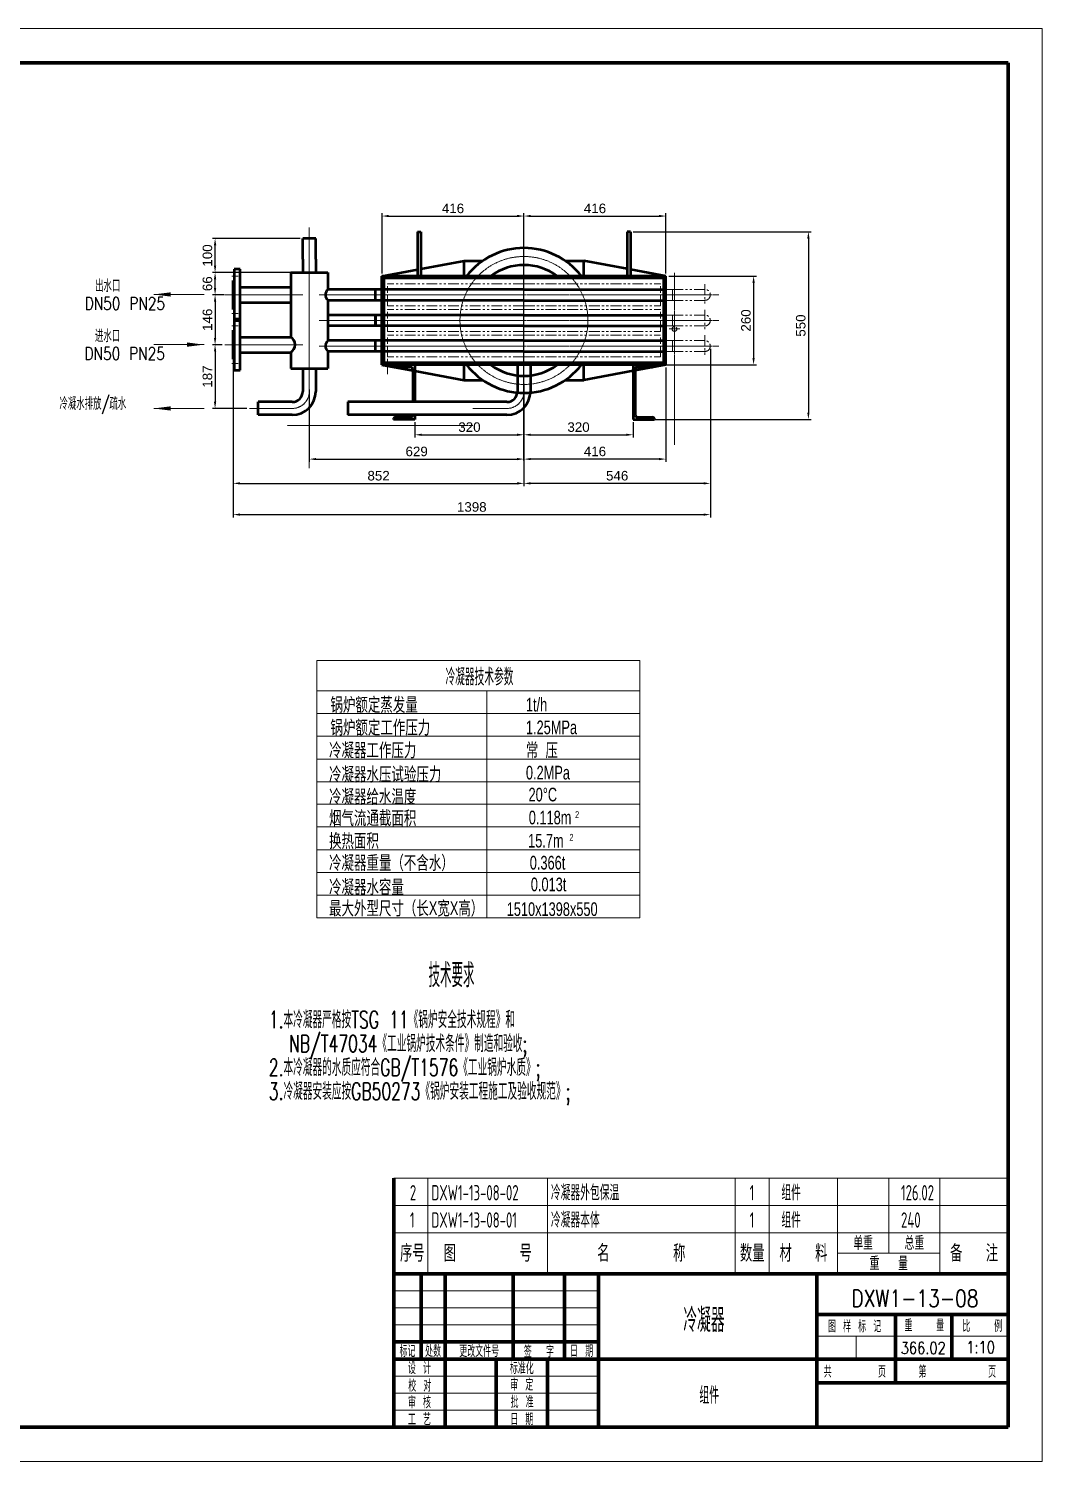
# Model space of a CAD drawing. Header units: millimetres. Extents: x 176693 to 196875, y 147562 to 159646.
# Drawn here: x 187226 to 190196, y 151219 to 155419 of the extents above; entities that cross this region are included whole.
import ezdxf
from ezdxf.enums import TextEntityAlignment as Align

# ---------------------------------------------------------------- set-up
doc = ezdxf.new("R2010")
doc.units = ezdxf.units.MM
for name, pattern in [('ACAD_ISO10W100', [18.7, 12, -3, 0.7, -3]), ('AD_LTYPE1 0.20 mm', [16, 13, -1, 1, -1]), ('CENTER2', [28.574999, 19.049999, -3.175, 3.175, -3.175]), ('PHANTOM', [63.5, 31.75, -6.35, 6.35, -6.35, 6.35, -6.35])]:
    doc.linetypes.add(name, pattern=pattern)
doc.layers.get('Defpoints').update_dxf_attribs({"lineweight": 18})
for name, color, linetype, lineweight in [('1轮廓实线层', 7, 'Continuous', 70), ('2细线层', 4, 'Continuous', 18), ('6文字层', 3, 'Continuous', 18), ('9双点划线层', 6, 'PHANTOM', 18), ('CENTER1', 1, 'CENTER2', 18), ('CONTOUR', 7, 'Continuous', 50), ('中心线', 1, 'ACAD_ISO10W100', 18), ('图框层', 7, 'Continuous', 18)]:
    doc.layers.add(name, color=color, linetype=linetype, lineweight=lineweight)
doc.styles.add('HC_TEXTSTYLE', font='isocp.shx', dxfattribs={"width": 0.667, "bigfont": 'gbcbig.shx'})
doc.styles.add('HZTXT', font='simplex.shx', dxfattribs={"bigfont": 'gbcbig.shx'})
doc.styles.add('PC_TEXTSTYLE', font='txt.shx', dxfattribs={"width": 0.8, "bigfont": 'gbcbig.shx'})
doc.styles.get("Standard").update_dxf_attribs({"font": 'arial.ttf'})
doc.dimstyles.new('HGCAD$0', dxfattribs={"dimtxt": 3.5, "dimasz": 2.5, "dimexe": 1, "dimexo": 1, "dimgap": 1, "dimtad": 1, "dimdec": 0, "dimdsep": 46, "dimtxsty": 'Standard', "dimcen": 0, "dimdle": 5, "dimadec": 0, "dimazin": 0, "dimtfac": 1, "dimtdec": 0, "dimtmove": 0, "dimatfit": 1, "dimfxl": 1, "dimtolj": 1, "dimarcsym": 0})

# ---------------------------------------------------------------- blocks, each defined once
blk = doc.blocks.new('双良明细表')
at = {"layer": '1轮廓实线层'}
for p, q in [((-180, 8), (-180, 0)), ((0, 8), (0, 0))]:
    blk.add_line(p, q, dxfattribs=at)
at = {"layer": '2细线层'}
for p, q in [((-180, 8), (0, 8)), ((-170, 8), (-170, 0)), ((-135, 8), (-135, 0)), ((-80, 8), (-80, 0)), ((-70, 8), (-70, 0)), ((-50, 8), (-50, 0)), ((-35, 8), (-35, 0)), ((-20, 8), (-20, 0)), ((-180, 0), (0, 0))]:
    blk.add_line(p, q, dxfattribs=at)
at = {"layer": '6文字层', "style": 'HC_TEXTSTYLE'}
for tag, p, p2 in [('序号', (-179, 1.5), (-171, 1.5)), ('代号', (-169, 1.5), (-136, 1.5)), ('名称', (-134, 1.5), (-81, 1.5)), ('数量', (-79, 1.5), (-71, 1.5)), ('材料', (-69, 1.5), (-51, 1.5)), ('单重', (-49, 1.5), (-36, 1.5)), ('总重', (-34, 1.5), (-21, 1.5)), ('备注', (-19, 1.5), (-1, 1.5))]:
    blk.add_attdef(tag, text='', height=4.5, dxfattribs=at).set_placement(p, p2, align=Align.FIT)
blk = doc.blocks.new('*X226')
at = {"layer": '2细线层', "linetype": 'Continuous'}
blk.add_hatch(color=4, dxfattribs=at).paths.add_polyline_path([(27690.3, 24066.9), (27740.3, 24073.1), (27740.3, 24060.6)], flags=0)
at = {"layer": '2细线层', "color": 4, "linetype": 'Continuous'}
blk.add_line((27690.3, 24066.9), (27838.1, 24066.9), dxfattribs=at)
at = {"layer": '2细线层', "color": 3}
blk.add_line((27838.1, 24066.9), (27838.1, 24066.9), dxfattribs=at)
blk = doc.blocks.new('*D604')
at = {"color": 0, "lineweight": -2, "transparency": 16777216}
for p, q in [((188997.3, 154823.2), (189518.7, 154823.2)), ((189510.7, 154803.2), (189510.7, 154293.2)), ((189061.4, 154273.2), (189518.7, 154273.2))]:
    blk.add_line(p, q, dxfattribs=at)
at = {"color": 0, "transparency": 16777216}
for points in [[(189507.3, 154803.2), (189514, 154803.2), (189510.7, 154823.2)], [(189507.3, 154293.2), (189514, 154293.2), (189510.7, 154273.2)]]:
    blk.add_solid(points, dxfattribs=at)
at = {"layer": 'Defpoints', "color": 0, "transparency": 16777216}
for p in [(188989.3, 154823.2), (189053.4, 154273.2), (189510.7, 154273.2)]:
    blk.add_point(p, dxfattribs=at)
at = {"color": 0, "lineweight": 18, "transparency": 16777216, "insert": (189488.4, 154548.2), "char_height": 28, "attachment_point": 5, "rotation": 90}
blk.add_mtext('\\A1;550', dxfattribs=at)
blk = doc.blocks.new('*D503')
at = {"color": 0, "lineweight": -2, "transparency": 16777216}
for p, q in [((189223.4, 154480.2), (189223.4, 154077.6)), ((188677.4, 154361.2), (188677.4, 154077.6)), ((189203.4, 154085.6), (188697.4, 154085.6))]:
    blk.add_line(p, q, dxfattribs=at)
at = {"color": 0, "transparency": 16777216}
for points in [[(188697.4, 154089), (188697.4, 154082.3), (188677.4, 154085.6)], [(189203.4, 154089), (189203.4, 154082.3), (189223.4, 154085.6)]]:
    blk.add_solid(points, dxfattribs=at)
at = {"layer": 'Defpoints', "color": 0, "transparency": 16777216}
for p in [(189223.4, 154488.2), (188677.4, 154369.2), (188677.4, 154085.6)]:
    blk.add_point(p, dxfattribs=at)
at = {"color": 0, "lineweight": 18, "transparency": 16777216, "insert": (188950.4, 154107.9), "char_height": 28, "attachment_point": 5}
blk.add_mtext('\\A1;546', dxfattribs=at)
blk = doc.blocks.new('*D504')
at = {"color": 0, "lineweight": -2, "transparency": 16777216}
for p, q in [((187825.4, 154491.7), (187825.4, 154077.6)), ((188677.4, 154267.6), (188677.4, 154077.6)), ((187845.4, 154085.6), (188657.4, 154085.6))]:
    blk.add_line(p, q, dxfattribs=at)
at = {"color": 0, "transparency": 16777216}
for points in [[(187845.4, 154089), (187845.4, 154082.3), (187825.4, 154085.6)], [(188657.4, 154089), (188657.4, 154082.3), (188677.4, 154085.6)]]:
    blk.add_solid(points, dxfattribs=at)
at = {"layer": 'Defpoints', "color": 0, "transparency": 16777216}
for p in [(187825.4, 154499.7), (188677.4, 154275.6), (188677.4, 154085.6)]:
    blk.add_point(p, dxfattribs=at)
at = {"color": 0, "lineweight": 18, "transparency": 16777216, "insert": (188251.4, 154107.9), "char_height": 28, "attachment_point": 5}
blk.add_mtext('\\A1;852', dxfattribs=at)
blk = doc.blocks.new('*D505')
at = {"color": 0, "lineweight": -2, "transparency": 16777216}
for p, q in [((189093.4, 154425.2), (189093.4, 154148.8)), ((188677.4, 154275.6), (188677.4, 154148.8)), ((189073.4, 154156.8), (188697.4, 154156.8))]:
    blk.add_line(p, q, dxfattribs=at)
at = {"color": 0, "transparency": 16777216}
for points in [[(188697.4, 154160.1), (188697.4, 154153.5), (188677.4, 154156.8)], [(189073.4, 154160.1), (189073.4, 154153.5), (189093.4, 154156.8)]]:
    blk.add_solid(points, dxfattribs=at)
at = {"layer": 'Defpoints', "color": 0, "transparency": 16777216}
for p in [(189093.4, 154433.2), (188677.4, 154283.6), (188677.4, 154156.8)]:
    blk.add_point(p, dxfattribs=at)
at = {"color": 0, "lineweight": 18, "transparency": 16777216, "insert": (188885.4, 154179.1), "char_height": 28, "attachment_point": 5}
blk.add_mtext('\\A1;416', dxfattribs=at)
blk = doc.blocks.new('*D506')
at = {"color": 0, "lineweight": -2, "transparency": 16777216}
for p, q in [((189101.4, 154693.2), (189358.2, 154693.2)), ((189350.2, 154673.2), (189350.2, 154453.2)), ((189095.4, 154433.2), (189358.2, 154433.2))]:
    blk.add_line(p, q, dxfattribs=at)
at = {"color": 0, "transparency": 16777216}
for points in [[(189346.8, 154673.2), (189353.5, 154673.2), (189350.2, 154693.2)], [(189346.8, 154453.2), (189353.5, 154453.2), (189350.2, 154433.2)]]:
    blk.add_solid(points, dxfattribs=at)
at = {"layer": 'Defpoints', "color": 0, "transparency": 16777216}
for p in [(189093.4, 154693.2), (189087.4, 154433.2), (189350.2, 154433.2)]:
    blk.add_point(p, dxfattribs=at)
at = {"color": 0, "lineweight": 18, "transparency": 16777216, "insert": (189327.9, 154563.2), "char_height": 28, "attachment_point": 5, "rotation": 90}
blk.add_mtext('\\A1;260', dxfattribs=at)
blk = doc.blocks.new('*D607')
at = {"color": 0, "lineweight": -2, "transparency": 16777216}
for p, q in [((188261.4, 154701.2), (188261.4, 154877.3)), ((188281.4, 154869.3), (188657.4, 154869.3)), ((188677.4, 154832), (188677.4, 154877.3))]:
    blk.add_line(p, q, dxfattribs=at)
at = {"color": 0, "transparency": 16777216}
for points in [[(188281.4, 154872.7), (188281.4, 154866), (188261.4, 154869.3)], [(188657.4, 154872.7), (188657.4, 154866), (188677.4, 154869.3)]]:
    blk.add_solid(points, dxfattribs=at)
at = {"layer": 'Defpoints', "color": 0, "transparency": 16777216}
for p in [(188677.4, 154869.3), (188677.4, 154824), (188261.4, 154693.2)]:
    blk.add_point(p, dxfattribs=at)
at = {"color": 0, "lineweight": 18, "transparency": 16777216, "insert": (188469.4, 154891.6), "char_height": 28, "attachment_point": 5}
blk.add_mtext('\\A1;416', dxfattribs=at)
blk = doc.blocks.new('*D608')
at = {"color": 0, "lineweight": -2, "transparency": 16777216}
for p, q in [((188677.4, 154152.2), (188677.4, 154877.3)), ((188697.4, 154869.3), (189073.4, 154869.3)), ((189093.4, 154701.2), (189093.4, 154877.3))]:
    blk.add_line(p, q, dxfattribs=at)
at = {"color": 0, "transparency": 16777216}
for points in [[(188697.4, 154872.7), (188697.4, 154866), (188677.4, 154869.3)], [(189073.4, 154872.7), (189073.4, 154866), (189093.4, 154869.3)]]:
    blk.add_solid(points, dxfattribs=at)
at = {"layer": 'Defpoints', "color": 0, "transparency": 16777216}
for p in [(189093.4, 154869.3), (189093.4, 154693.2), (188677.4, 154144.2)]:
    blk.add_point(p, dxfattribs=at)
at = {"color": 0, "lineweight": 18, "transparency": 16777216, "insert": (188885.4, 154891.6), "char_height": 28, "attachment_point": 5}
blk.add_mtext('\\A1;416', dxfattribs=at)
blk = doc.blocks.new('*D609')
at = {"color": 0, "lineweight": -2, "transparency": 16777216}
for p, q in [((187792.7, 154492.2), (187764.3, 154492.2)), ((187772.3, 154472.2), (187772.3, 154325.2)), ((187865.6, 154305.2), (187764.3, 154305.2))]:
    blk.add_line(p, q, dxfattribs=at)
at = {"color": 0, "transparency": 16777216}
for points in [[(187769, 154472.2), (187775.7, 154472.2), (187772.3, 154492.2)], [(187769, 154325.2), (187775.7, 154325.2), (187772.3, 154305.2)]]:
    blk.add_solid(points, dxfattribs=at)
at = {"layer": 'Defpoints', "color": 0, "transparency": 16777216}
for p in [(187800.7, 154492.2), (187772.3, 154305.2), (187873.6, 154305.2)]:
    blk.add_point(p, dxfattribs=at)
at = {"color": 0, "lineweight": 18, "transparency": 16777216, "insert": (187750, 154398.7), "char_height": 28, "attachment_point": 5, "rotation": 90}
blk.add_mtext('\\A1;187', dxfattribs=at)
blk = doc.blocks.new('*D610')
at = {"color": 0, "lineweight": -2, "transparency": 16777216}
for p, q in [((187799, 154703.7), (187764.3, 154703.7)), ((187772.3, 154658.2), (187772.3, 154683.7)), ((187799, 154638.2), (187764.3, 154638.2))]:
    blk.add_line(p, q, dxfattribs=at)
at = {"color": 0, "transparency": 16777216}
for points in [[(187769, 154683.7), (187775.7, 154683.7), (187772.3, 154703.7)], [(187769, 154658.2), (187775.7, 154658.2), (187772.3, 154638.2)]]:
    blk.add_solid(points, dxfattribs=at)
at = {"layer": 'Defpoints', "color": 0, "transparency": 16777216}
for p in [(187772.3, 154703.7), (187807, 154703.7), (187807, 154638.2)]:
    blk.add_point(p, dxfattribs=at)
at = {"color": 0, "lineweight": 18, "transparency": 16777216, "insert": (187750, 154670.9), "char_height": 28, "attachment_point": 5, "rotation": 90}
blk.add_mtext('\\A1;66', dxfattribs=at)
blk = doc.blocks.new('*D611')
at = {"color": 0, "lineweight": -2, "transparency": 16777216}
for p, q in [((188021.4, 154803.7), (187764.3, 154803.7)), ((187772.3, 154723.7), (187772.3, 154783.7)), ((187998.1, 154703.7), (187764.3, 154703.7))]:
    blk.add_line(p, q, dxfattribs=at)
at = {"color": 0, "transparency": 16777216}
for points in [[(187769, 154783.7), (187775.7, 154783.7), (187772.3, 154803.7)], [(187769, 154723.7), (187775.7, 154723.7), (187772.3, 154703.7)]]:
    blk.add_solid(points, dxfattribs=at)
at = {"layer": 'Defpoints', "color": 0, "transparency": 16777216}
for p in [(187772.3, 154803.7), (188029.4, 154803.7), (188006.1, 154703.7)]:
    blk.add_point(p, dxfattribs=at)
at = {"color": 0, "lineweight": 18, "transparency": 16777216, "insert": (187750, 154753.7), "char_height": 28, "attachment_point": 5, "rotation": 90}
blk.add_mtext('\\A1;100', dxfattribs=at)
blk = doc.blocks.new('*D621')
at = {"color": 0, "lineweight": -2, "transparency": 16777216}
for p, q in [((187792.7, 154638.2), (187764.3, 154638.2)), ((187772.3, 154618.2), (187772.3, 154512.2)), ((187792.7, 154492.2), (187764.3, 154492.2))]:
    blk.add_line(p, q, dxfattribs=at)
at = {"color": 0, "transparency": 16777216}
for points in [[(187769, 154618.2), (187775.7, 154618.2), (187772.3, 154638.2)], [(187769, 154512.2), (187775.7, 154512.2), (187772.3, 154492.2)]]:
    blk.add_solid(points, dxfattribs=at)
at = {"layer": 'Defpoints', "color": 0, "transparency": 16777216}
for p in [(187800.7, 154638.2), (187772.3, 154492.2), (187800.7, 154492.2)]:
    blk.add_point(p, dxfattribs=at)
at = {"color": 0, "lineweight": 18, "transparency": 16777216, "insert": (187750, 154565.2), "char_height": 28, "attachment_point": 5, "rotation": 90}
blk.add_mtext('\\A1;146', dxfattribs=at)
blk = doc.blocks.new('*D622')
at = {"color": 0, "lineweight": -2, "transparency": 16777216}
for p, q in [((188677.4, 154377.2), (188677.4, 154220.1)), ((188357.8, 154265.2), (188357.8, 154220.1)), ((188377.8, 154228.1), (188657.4, 154228.1))]:
    blk.add_line(p, q, dxfattribs=at)
at = {"color": 0, "transparency": 16777216}
for points in [[(188377.8, 154231.4), (188377.8, 154224.7), (188357.8, 154228.1)], [(188657.4, 154231.4), (188657.4, 154224.7), (188677.4, 154228.1)]]:
    blk.add_solid(points, dxfattribs=at)
at = {"layer": 'Defpoints', "color": 0, "transparency": 16777216}
for p in [(188677.4, 154385.2), (188357.8, 154273.2), (188677.4, 154228.1)]:
    blk.add_point(p, dxfattribs=at)
at = {"color": 0, "lineweight": 18, "transparency": 16777216, "insert": (188517.6, 154250.4), "char_height": 28, "attachment_point": 5}
blk.add_mtext('\\A1;320', dxfattribs=at)
blk = doc.blocks.new('*D623')
at = {"color": 0, "lineweight": -2, "transparency": 16777216}
for p, q in [((188677.4, 154347.2), (188677.4, 154220.1)), ((188697.4, 154228.1), (188976.9, 154228.1)), ((188996.9, 154265.2), (188996.9, 154220.1))]:
    blk.add_line(p, q, dxfattribs=at)
at = {"color": 0, "transparency": 16777216}
for points in [[(188697.4, 154231.4), (188697.4, 154224.7), (188677.4, 154228.1)], [(188976.9, 154231.4), (188976.9, 154224.7), (188996.9, 154228.1)]]:
    blk.add_solid(points, dxfattribs=at)
at = {"layer": 'Defpoints', "color": 0, "transparency": 16777216}
for p in [(188677.4, 154355.2), (188996.9, 154273.2), (188996.9, 154228.1)]:
    blk.add_point(p, dxfattribs=at)
at = {"color": 0, "lineweight": 18, "transparency": 16777216, "insert": (188837.2, 154250.4), "char_height": 28, "attachment_point": 5}
blk.add_mtext('\\A1;320', dxfattribs=at)
blk = doc.blocks.new('*D510')
at = {"color": 0, "lineweight": -2, "transparency": 16777216}
for p, q in [((188048.4, 154361.2), (188048.4, 154148.8)), ((188677.4, 154361.2), (188677.4, 154148.8)), ((188068.4, 154156.8), (188657.4, 154156.8))]:
    blk.add_line(p, q, dxfattribs=at)
at = {"color": 0, "transparency": 16777216}
for points in [[(188068.4, 154160.1), (188068.4, 154153.5), (188048.4, 154156.8)], [(188657.4, 154160.1), (188657.4, 154153.5), (188677.4, 154156.8)]]:
    blk.add_solid(points, dxfattribs=at)
at = {"layer": 'Defpoints', "color": 0, "transparency": 16777216}
for p in [(188048.4, 154369.2), (188677.4, 154369.2), (188677.4, 154156.8)]:
    blk.add_point(p, dxfattribs=at)
at = {"color": 0, "lineweight": 18, "transparency": 16777216, "insert": (188362.9, 154179.1), "char_height": 28, "attachment_point": 5}
blk.add_mtext('\\A1;629', dxfattribs=at)
blk = doc.blocks.new('双良明细表$INVTITLE')
at = {"layer": '1轮廓实线层'}
for p, q in [((-180, 0), (-180, 12)), ((0, 0), (0, 12))]:
    blk.add_line(p, q, dxfattribs=at)
at = {"layer": '2细线层'}
for p, q in [((-170, 0), (-170, 12)), ((-135, 0), (-135, 12)), ((-80, 0), (-80, 12)), ((-70, 0), (-70, 12)), ((-50, 0), (-50, 12)), ((-35, 6), (-35, 12)), ((-20, 0), (-20, 12)), ((-50, 6), (-20, 6))]:
    blk.add_line(p, q, dxfattribs=at)
at = {"layer": '6文字层', "style": 'HZTXT'}
for s, height, p in [('序号', 5, (-174.59, 6)), ('图     号', 5, (-152.5, 6)), ('名     称', 5, (-107.5, 6)), ('数量', 5, (-75, 6)), ('材  料', 5, (-60, 6)), ('单重', 4, (-42.5, 9)), ('总重', 4, (-27.5, 9)), ('备  注', 5, (-10, 6)), ('重  量', 4, (-35, 3))]:
    blk.add_text(s, height=height, dxfattribs=at).set_placement(p, align=Align.MIDDLE_CENTER)
blk = doc.blocks.new('*D513')
at = {"color": 0, "lineweight": -2, "transparency": 16777216}
for p, q in [((187825.4, 154077.6), (187825.4, 153986)), ((189223.4, 154077.6), (189223.4, 153986)), ((187845.4, 153994), (189203.4, 153994))]:
    blk.add_line(p, q, dxfattribs=at)
at = {"color": 0, "transparency": 16777216}
for points in [[(187845.4, 153997.4), (187845.4, 153990.7), (187825.4, 153994)], [(189203.4, 153997.4), (189203.4, 153990.7), (189223.4, 153994)]]:
    blk.add_solid(points, dxfattribs=at)
at = {"layer": 'Defpoints', "color": 0, "transparency": 16777216}
for p in [(187825.4, 154085.6), (189223.4, 154085.6), (189223.4, 153994)]:
    blk.add_point(p, dxfattribs=at)
at = {"color": 0, "lineweight": 18, "transparency": 16777216, "insert": (188524.4, 154016.3), "char_height": 28, "attachment_point": 5}
blk.add_mtext('\\A1;1398', dxfattribs=at)

msp = doc.modelspace()

# ---------------------------------------------------------------- linework, layer by layer
at = {"color": 1, "linetype": 'AD_LTYPE1 0.20 mm', "lineweight": 18}
for p, q in [((188048.354, 154130.195), (188048.354, 154836.121)), ((189118.354, 154702.912), (189118.354, 154198.477)), ((188028.997, 154638.195), (187800.654, 154638.195)), ((188077.252, 154638.195), (189248.354, 154638.195)), ((188077.252, 154563.195), (189248.354, 154563.195)), ((188028.997, 154492.195), (187800.654, 154492.195)), ((188077.252, 154488.195), (189248.354, 154488.195)), ((188677.354, 154385.195), (188677.354, 154355.195)), ((187998.354, 154305.195), (187873.591, 154305.195)), ((188627.354, 154305.195), (188527.354, 154305.195)), ((188527.354, 154255.195), (187983.052, 154255.195))]:
    msp.add_line(p, q, dxfattribs=at)
msp.add_circle((188677.354, 154563.195), 187.5, dxfattribs=at)
for centre in [(187998.354, 154355.195), (188627.354, 154355.195)]:
    msp.add_arc(centre, 50, 270, 0, dxfattribs=at)
at = {"layer": '1轮廓实线层'}
for p, q in [((184506.132, 155318.636), (190096.132, 155318.636)), ((190096.132, 155318.636), (190096.132, 151318.636)), ((188296.132, 151318.636), (188296.132, 151768.636)), ((188296.132, 151318.636), (188296.132, 151768.636)), ((188296.132, 151768.636), (190096.132, 151768.636)), ((188376.132, 151518.636), (188376.132, 151768.636)), ((188446.132, 151518.636), (188446.132, 151768.636)), ((188646.132, 151518.636), (188646.132, 151768.636)), ((188796.132, 151518.636), (188796.132, 151768.636)), ((188896.132, 151318.636), (188896.132, 151768.636)), ((189535.605, 151318.636), (189535.605, 151768.636)), ((190096.132, 151318.636), (190096.132, 151768.636)), ((189535.605, 151648.636), (190096.132, 151648.636)), ((189765.929, 151448.636), (189765.929, 151648.636)), ((189931.031, 151518.636), (189931.031, 151648.636)), ((188296.132, 151568.636), (188896.132, 151568.636)), ((188296.132, 151518.636), (188896.132, 151518.636)), ((188446.132, 151318.636), (188446.132, 151518.636)), ((188596.132, 151318.636), (188596.132, 151518.636)), ((188746.132, 151318.636), (188746.132, 151518.636)), ((188896.132, 151518.636), (190096.132, 151518.636)), ((189535.605, 151448.636), (190096.132, 151448.636)), ((190096.132, 151318.636), (184506.132, 151318.636)), ((188296.132, 151318.636), (190096.132, 151318.636))]:
    msp.add_line(p, q, dxfattribs=at)
at = {"layer": '2细线层'}
for p, q in [((184256.132, 155418.636), (190196.132, 155418.636)), ((190196.132, 155418.636), (190196.132, 151218.636)), ((188070.134, 153566.035), (189017.15, 153566.035)), ((188070.134, 153566.035), (188070.134, 152811.675)), ((189017.15, 152811.675), (189017.15, 153566.035)), ((188070.134, 153477.392), (189017.15, 153477.392)), ((188070.134, 153410.724), (189017.15, 153410.724)), ((188070.134, 153344.056), (189017.15, 153344.056)), ((188070.134, 153277.388), (189017.15, 153277.388)), ((188070.134, 153210.72), (189017.15, 153210.72)), ((188070.134, 153145.015), (189017.15, 153145.015)), ((188070.134, 153078.347), (189017.15, 153078.347)), ((188070.134, 153011.679), (189017.15, 153011.679)), ((188070.134, 152945.011), (189017.15, 152945.011)), ((188070.134, 152878.343), (189017.15, 152878.343)), ((188070.134, 152811.675), (189017.15, 152811.675)), ((190196.132, 151218.636), (184256.132, 151218.636))]:
    msp.add_line(p, q, dxfattribs=at)
at = {"layer": '2细线层', "color": 161}
for p, q in [((188296.132, 151718.636), (188896.132, 151718.636)), ((188296.132, 151668.636), (188896.132, 151668.636)), ((188296.132, 151618.636), (188896.132, 151618.636)), ((188296.132, 151468.636), (188896.132, 151468.636)), ((188296.132, 151418.636), (188896.132, 151418.636)), ((188296.132, 151368.636), (188896.132, 151368.636))]:
    msp.add_line(p, q, dxfattribs=at)
at = {"layer": '2细线层', "color": 75}
msp.add_line((189650.767, 151518.636), (189650.767, 151586.039), dxfattribs=at)
at = {"layer": '6文字层'}
msp.add_line((188568.209, 152811.675), (188568.209, 153477.392), dxfattribs=at)
at = {"layer": '9双点划线层'}
for p, q in [((188277.354, 154606.195), (188277.354, 154670.195)), ((188677.354, 154670.195), (188277.354, 154670.195)), ((188677.354, 154670.195), (189077.354, 154670.195)), ((189077.354, 154606.195), (189077.354, 154670.195)), ((189093.354, 154654.195), (189112.354, 154654.195)), ((189112.354, 154654.195), (189207.354, 154654.195)), ((189112.354, 154622.195), (189112.354, 154654.195)), ((189207.354, 154669.805), (189207.354, 154606.585)), ((188677.354, 154606.195), (188277.354, 154606.195)), ((188677.354, 154606.195), (189077.354, 154606.195)), ((189093.354, 154622.195), (189112.354, 154622.195)), ((189112.354, 154622.195), (189207.354, 154622.195)), ((188277.354, 154531.195), (188277.354, 154595.195)), ((188677.354, 154595.195), (188277.354, 154595.195)), ((188677.354, 154595.195), (189077.354, 154595.195)), ((189077.354, 154531.195), (189077.354, 154595.195)), ((189093.354, 154579.195), (189112.354, 154579.195)), ((189112.354, 154547.195), (189112.354, 154579.195)), ((189112.354, 154579.195), (189207.354, 154579.195)), ((189207.354, 154594.805), (189207.354, 154531.585)), ((188677.354, 154531.195), (188277.354, 154531.195)), ((188677.354, 154520.195), (188277.354, 154520.195)), ((188277.354, 154456.195), (188277.354, 154520.195)), ((188677.354, 154531.195), (189077.354, 154531.195)), ((188677.354, 154520.195), (189077.354, 154520.195)), ((189077.354, 154456.195), (189077.354, 154520.195)), ((189093.354, 154547.195), (189112.354, 154547.195)), ((189103.072, 154538.195), (189133.637, 154538.195)), ((189112.354, 154547.195), (189207.354, 154547.195)), ((189207.354, 154519.805), (189207.354, 154456.585)), ((189093.354, 154504.195), (189112.354, 154504.195)), ((189112.354, 154472.195), (189112.354, 154504.195)), ((189112.354, 154504.195), (189207.395, 154504.195)), ((188277.354, 154406.195), (188277.354, 154470.195)), ((188677.354, 154456.195), (188277.354, 154456.195)), ((188677.354, 154456.195), (188277.354, 154456.195)), ((188677.354, 154456.195), (189077.354, 154456.195)), ((188677.354, 154456.195), (189077.354, 154456.195)), ((189077.354, 154456.195), (189077.354, 154470.195)), ((189093.354, 154472.195), (189112.354, 154472.195)), ((189112.354, 154472.195), (189207.395, 154472.195)), ((187998.354, 154324.195), (187898.354, 154324.195))]:
    msp.add_line(p, q, dxfattribs=at)
msp.add_circle((189118.354, 154538.195), 7, dxfattribs=at)
for centre in [(189207.354, 154638.195), (189207.354, 154563.195), (189207.354, 154488.195)]:
    msp.add_arc(centre, 16, 270, 90, dxfattribs=at)
at = {"layer": 'CENTER1'}
for p, q in [((187821.354, 154693.195), (187849.354, 154693.195)), ((187821.354, 154583.195), (187849.354, 154583.195)), ((187821.354, 154547.195), (187849.354, 154547.195)), ((187821.354, 154437.195), (187849.354, 154437.195))]:
    msp.add_line(p, q, dxfattribs=at)
at = {"layer": 'CONTOUR', "lineweight": 50}
for p, q in [((188365.365, 154823.195), (188365.365, 154693.195)), ((188365.365, 154823.195), (188375.365, 154823.195)), ((188375.365, 154823.195), (188375.365, 154693.195)), ((188989.344, 154823.195), (188979.344, 154823.195)), ((188979.344, 154823.195), (188979.344, 154693.195)), ((188989.344, 154823.195), (188989.344, 154693.195)), ((188067.354, 154803.695), (188029.354, 154803.695)), ((188029.354, 154743.195), (188029.354, 154803.695)), ((188067.354, 154743.195), (188067.354, 154803.695)), ((188029.354, 154743.195), (188029.354, 154703.695)), ((188067.354, 154743.195), (188067.354, 154703.695)), ((188375.365, 154714.483), (188502.354, 154738.195)), ((188502.354, 154738.195), (188556.809, 154738.195)), ((188502.354, 154693.195), (188502.354, 154738.195)), ((188797.9, 154738.195), (188852.354, 154738.195)), ((188852.354, 154693.195), (188852.354, 154738.195)), ((188979.344, 154714.483), (188852.354, 154738.195)), ((187845.354, 154713.195), (187828.354, 154713.195)), ((187828.354, 154713.195), (187828.354, 154563.195)), ((187845.354, 154563.195), (187845.354, 154713.195)), ((187994.354, 154703.695), (188102.354, 154703.695)), ((187994.354, 154703.695), (187994.354, 154514.695)), ((188102.354, 154703.695), (188102.354, 154664.195)), ((188261.354, 154693.195), (188365.365, 154712.616)), ((189093.354, 154693.195), (188261.354, 154693.195)), ((188261.354, 154433.195), (188261.354, 154693.195)), ((188267.354, 154433.195), (188267.354, 154693.195)), ((189087.354, 154687.195), (188267.354, 154687.195)), ((189093.354, 154693.195), (188677.354, 154693.195)), ((189087.354, 154687.195), (188677.354, 154687.195)), ((189093.354, 154693.195), (188989.344, 154712.616)), ((189087.354, 154433.195), (189087.354, 154693.195)), ((189093.354, 154433.195), (189093.354, 154693.195)), ((187825.354, 154595.695), (187825.354, 154680.695)), ((187825.354, 154680.695), (187828.354, 154680.695)), ((187845.354, 154660.695), (187963.354, 154660.695)), ((187963.354, 154660.695), (187994.354, 154660.695)), ((188102.354, 154672.195), (188102.354, 154654.195)), ((188242.354, 154654.195), (188102.354, 154654.195)), ((188261.354, 154654.195), (188242.354, 154654.195)), ((188242.354, 154622.195), (188242.354, 154654.195)), ((188677.354, 154654.195), (188267.354, 154654.195)), ((188677.354, 154654.195), (189087.354, 154654.195)), ((187845.354, 154615.695), (187963.354, 154615.695)), ((187963.354, 154615.695), (187994.354, 154615.695)), ((188102.354, 154622.195), (188102.354, 154504.195)), ((188242.354, 154622.195), (188102.354, 154622.195)), ((188261.354, 154622.195), (188242.354, 154622.195)), ((188677.354, 154622.195), (188267.354, 154622.195)), ((188677.354, 154622.195), (189087.354, 154622.195)), ((187828.354, 154595.695), (187825.354, 154595.695)), ((187828.354, 154567.195), (187828.354, 154417.195)), ((187845.354, 154567.195), (187828.354, 154567.195)), ((187828.354, 154563.195), (187845.354, 154563.195)), ((187845.354, 154417.195), (187845.354, 154567.195)), ((188242.354, 154579.195), (188102.354, 154579.195)), ((188261.354, 154579.195), (188217.354, 154579.195)), ((188242.354, 154579.195), (188242.354, 154547.195)), ((188242.354, 154579.195), (188242.354, 154547.195)), ((188242.354, 154547.195), (188242.354, 154579.195)), ((188242.354, 154547.195), (188242.354, 154579.195)), ((188677.354, 154579.195), (188267.354, 154579.195)), ((188677.354, 154579.195), (189087.354, 154579.195)), ((187825.354, 154534.695), (187828.354, 154534.695)), ((187825.354, 154449.695), (187825.354, 154534.695)), ((188242.354, 154547.195), (188102.354, 154547.195)), ((188261.354, 154547.195), (188217.354, 154547.195)), ((188677.354, 154547.195), (188267.354, 154547.195)), ((188677.354, 154547.195), (189087.354, 154547.195)), ((187845.354, 154514.695), (187963.354, 154514.695)), ((187963.354, 154514.695), (187994.354, 154514.695)), ((188242.354, 154504.195), (188102.354, 154504.195)), ((188242.354, 154472.195), (188242.354, 154504.195)), ((188261.354, 154504.195), (188242.354, 154504.195)), ((188677.354, 154504.195), (188267.354, 154504.195)), ((188677.354, 154504.195), (189087.354, 154504.195)), ((187828.354, 154449.695), (187825.354, 154449.695)), ((187845.354, 154469.695), (187963.354, 154469.695)), ((187963.354, 154469.695), (187994.354, 154469.695)), ((187994.354, 154469.695), (187994.354, 154422.695)), ((188102.354, 154472.195), (188102.354, 154422.695)), ((188242.354, 154472.195), (188102.354, 154472.195)), ((188261.354, 154472.195), (188242.354, 154472.195)), ((188677.354, 154472.195), (188267.354, 154472.195)), ((189087.354, 154439.195), (188267.354, 154439.195)), ((188677.354, 154472.195), (189087.354, 154472.195)), ((189087.354, 154439.195), (188677.354, 154439.195)), ((187828.354, 154417.195), (187845.354, 154417.195)), ((187994.354, 154422.695), (188102.354, 154422.695)), ((188029.354, 154422.695), (188029.354, 154355.195)), ((188067.354, 154422.695), (188067.354, 154355.195)), ((189093.354, 154433.195), (188261.354, 154433.195)), ((188261.354, 154433.195), (188351.26, 154416.407)), ((188357.76, 154433.195), (188294.76, 154433.195)), ((188344.76, 154426.695), (188301.26, 154426.695)), ((188351.26, 154420.195), (188351.26, 154324.195)), ((188357.76, 154433.195), (188357.76, 154324.195)), ((188357.76, 154415.194), (188502.354, 154388.195)), ((188502.354, 154388.195), (188502.354, 154433.195)), ((188658.354, 154433.195), (188658.354, 154355.195)), ((189087.354, 154433.195), (188677.354, 154433.195)), ((188696.354, 154433.195), (188696.354, 154355.195)), ((188852.354, 154388.195), (188852.354, 154433.195)), ((188996.949, 154415.194), (188852.354, 154388.195)), ((188996.949, 154433.195), (188996.949, 154273.195)), ((188996.949, 154433.195), (189059.949, 154433.195)), ((189093.354, 154433.195), (189003.449, 154416.407)), ((189003.449, 154420.195), (189003.449, 154286.195)), ((189009.949, 154426.695), (189053.449, 154426.695)), ((188502.354, 154388.195), (188556.809, 154388.195)), ((188797.9, 154388.195), (188852.354, 154388.195)), ((187998.354, 154324.195), (187898.354, 154324.195)), ((187898.354, 154286.195), (187898.354, 154324.195)), ((188627.354, 154324.195), (188161.354, 154324.195)), ((188161.354, 154324.195), (188161.354, 154286.195)), ((187998.354, 154286.195), (187898.354, 154286.195)), ((188627.354, 154286.195), (188161.354, 154286.195)), ((188357.76, 154273.195), (188294.76, 154273.195)), ((188344.76, 154279.695), (188301.26, 154279.695)), ((188357.76, 154286.195), (188357.76, 154273.195)), ((188996.949, 154273.195), (189059.949, 154273.195)), ((189009.949, 154279.695), (189053.449, 154279.695))]:
    msp.add_line(p, q, dxfattribs=at)
for centre, radius, start, end in [((188677.354, 154563.195), 212.5, 37.717212, 142.282788), ((188677.354, 154563.195), 162.5, 53.130102, 126.869898), ((188117.93, 154638.195), 22.33, 134.231011, 225.768989), ((187980.068, 154492.195), 26.652, 302.412734, 57.587266), ((188117.93, 154488.195), 22.33, 134.231011, 225.768989), ((188301.26, 154433.195), 6.5, 180, 270), ((188344.76, 154420.195), 6.5, 0, 90), ((188677.354, 154563.195), 212.5, 217.717212, 322.282788), ((188677.354, 154563.195), 162.5, 233.130102, 306.869898), ((189009.949, 154420.195), 6.5, 90, 180), ((189053.449, 154433.195), 6.5, 270, 0), ((187998.354, 154355.195), 31, 270, 0), ((187998.354, 154355.195), 69, 270, 0), ((188627.354, 154355.195), 69, 270, 0), ((188627.354, 154355.195), 31, 270, 0), ((188301.26, 154273.195), 6.5, 90, 180), ((188344.76, 154286.195), 6.5, 270, 0), ((189009.949, 154286.195), 6.5, 180, 270), ((189053.449, 154273.195), 6.5, 0, 90)]:
    msp.add_arc(centre, radius, start, end, dxfattribs=at)
at = {"layer": '中心线'}
msp.add_line((188677.354, 154213.195), (188677.354, 154836.121), dxfattribs=at)
at = {"layer": '图框层'}
msp.add_line((189535.605, 151586.039), (190096.132, 151586.039), dxfattribs=at)

# ---------------------------------------------------------------- block references
at = {"layer": '1轮廓实线层'}
ref = msp.add_blockref('双良明细表', (190096.132, 151968.636), dxfattribs=dict(at, xscale=10, yscale=10, zscale=10))
ref.add_attrib('序号', '2', (188343.131, 151983.636), dxfattribs={"layer": '6文字层', "height": 45, "style": 'HC_TEXTSTYLE', "width": 0.67})
ref.add_attrib('代号', 'DXW1-13-08-02', (188406.132, 151983.636), dxfattribs={"layer": '6文字层', "height": 45, "style": 'HC_TEXTSTYLE', "width": 0.67})
ref.add_attrib('名称', '冷凝器外包保温', (188756.132, 151983.636), dxfattribs={"layer": '6文字层', "height": 45, "style": 'HC_TEXTSTYLE', "width": 0.67})
ref.add_attrib('数量', '1', (189338.629, 151983.636), dxfattribs={"layer": '6文字层', "height": 45, "style": 'HC_TEXTSTYLE', "width": 0.67})
ref.add_attrib('材料', '组件', (189431.6, 151983.636), dxfattribs={"layer": '6文字层', "height": 45, "style": 'HC_TEXTSTYLE', "width": 0.67})
ref.add_attrib('总重', '126.02', (189782.113, 151983.636), dxfattribs={"layer": '6文字层', "height": 45, "style": 'HC_TEXTSTYLE', "width": 0.67})
ref = msp.add_blockref('双良明细表', (190096.132, 151888.636), dxfattribs=dict(at, xscale=10, yscale=10, zscale=10))
ref.add_attrib('序号', '1', (188343.131, 151903.636), dxfattribs={"layer": '6文字层', "height": 45, "style": 'HC_TEXTSTYLE', "width": 0.667})
ref.add_attrib('代号', 'DXW1-13-08-01', (188406.132, 151903.636), dxfattribs={"layer": '6文字层', "height": 45, "style": 'HC_TEXTSTYLE', "width": 0.67})
ref.add_attrib('名称', '冷凝器本体', (188756.132, 151903.636), dxfattribs={"layer": '6文字层', "height": 45, "style": 'HC_TEXTSTYLE', "width": 0.67})
ref.add_attrib('数量', '1', (189338.629, 151903.636), dxfattribs={"layer": '6文字层', "height": 45, "style": 'HC_TEXTSTYLE', "width": 0.67})
ref.add_attrib('材料', '组件', (189431.6, 151903.636), dxfattribs={"layer": '6文字层', "height": 45, "style": 'HC_TEXTSTYLE', "width": 0.67})
ref.add_attrib('总重', '240', (189782.113, 151903.636), dxfattribs={"layer": '6文字层', "height": 45, "style": 'HC_TEXTSTYLE', "width": 0.67})
at = {"layer": '2细线层', "xscale": -1, "rotation": 180}
for p in [(159902.103, 178706.268), (159902.103, 178372.067)]:
    msp.add_blockref('*X226', p, dxfattribs=at)
at = {"layer": '2细线层', "rotation": 180}
msp.add_blockref('*X226', (215430.557, 178559.233), dxfattribs=at)
at = {"layer": '图框层', "xscale": 10, "yscale": 10, "zscale": 10}
msp.add_blockref('双良明细表$INVTITLE', (190096.132, 151768.636), dxfattribs=at)

# ---------------------------------------------------------------- texts
at = {"layer": '6文字层', "style": 'PC_TEXTSTYLE', "width": 0.67}
msp.add_text('冷凝器技术参数', height=50.001, dxfattribs=at).set_placement((188546.931, 153520.813), align=Align.MIDDLE)
at = {"layer": '6文字层', "width": 0.67}
for s, height, p in [('锅炉额定蒸发量', 40.0008, (188110.323, 153417.028)), ('1t/h', 40.0008, (188683.063, 153417.028)), ('锅炉额定工作压力', 40.0008, (188110.323, 153350.36)), ('1.25MPa', 40.0008, (188683.063, 153350.36)), ('冷凝器工作压力', 40.0008, (188106.128, 153283.692)), ('常  压', 40.0008, (188683.063, 153283.692)), ('冷凝器水压试验压力', 40.0008, (188106.128, 153213.016)), ('0.2MPa', 40.0008, (188683.063, 153217.621)), ('冷凝器给水温度', 40.0008, (188106.128, 153147.574)), ('20%%DC', 40.0008, (188690.767, 153153.269)), ('烟气流通截面积', 40.0008, (188106.128, 153084.809)), ('0.118m', 40.0008, (188691.454, 153086.069)), ('2', 20, (188827.184, 153104.735)), ('换热面积', 40.0008, (188106.128, 153018.141)), ('15.7m', 40.0008, (188689.473, 153018.141)), ('2', 20, (188810.58, 153038.067)), ('冷凝器重量（不含水）', 40.0008, (188106.128, 152953.619)), ('0.366t', 40.0008, (188694.356, 152953.619)), ('冷凝器水容量', 40.0008, (188106.128, 152882.555)), ('0.013t', 40.0008, (188697.417, 152889.908)), ('最大外型尺寸（长X宽X高）', 40.0008, (188106.128, 152820.295)), ('1510x1398x550', 40.0008, (188626.778, 152817.411))]:
    msp.add_text(s, height=height, dxfattribs=at).set_placement(p)
at = {"layer": '6文字层', "style": 'PC_TEXTSTYLE', "width": 0.667}
msp.add_text('技术要求', height=70, dxfattribs=at).set_placement((188465.118, 152678.411), align=Align.TOP_CENTER)
for s, p in [('1.本冷凝器严格按TSG 11《锅炉安全技术规程》和', (187929.771, 152538.411)), ('  NB/T47034《工业锅炉技术条件》制造和验收;', (187929.771, 152468.411)), ('2.本冷凝器的水质应符合GB/T1576《工业锅炉水质》;', (187929.771, 152398.411)), ('3.冷凝器安装应按GB50273《锅炉安装工程施工及验收规范》;', (187929.771, 152328.411))]:
    msp.add_text(s, height=50, dxfattribs=at).set_placement(p, align=Align.TOP_LEFT)
at = {"layer": '6文字层', "color": 41, "style": 'PC_TEXTSTYLE', "width": 0.8}
for s, height, p in [('DXW1-13-08', 50, (189822.889, 151671.322)), ('冷凝器', 70, (189204.595, 151597.455)), ('366.02', 35, (189847.237, 151533.404)), ('1:10', 35, (190015.194, 151535.482))]:
    msp.add_text(s, height=height, dxfattribs=at).set_placement(p, align=Align.CENTER)
at = {"layer": '6文字层', "color": 41, "style": 'PC_TEXTSTYLE', "width": 0.667}
for s, p in [(' 图 样 标 记 ', (189646.132, 151616.252)), (' 重   量 ', (189850.298, 151618.723)), (' 比   例 ', (190020.211, 151617.19)), ('标记', (188336.132, 151543.636)), ('处数', (188411.132, 151543.636)), (' 更改文件号 ', (188546.132, 151543.636)), (' 签  字 ', (188721.039, 151542.353)), (' 日 期 ', (188846.132, 151543.636)), (' 设 计 ', (188371.132, 151493.636)), ('标准化', (188671.132, 151493.636)), ('共      页', (189646.868, 151483.195)), ('第        页', (189946.868, 151483.195)), (' 校 对 ', (188372.148, 151442.363)), (' 审 定 ', (188670.8, 151445.409)), (' 审 核 ', (188371.132, 151393.636)), ('批 准', (188671.816, 151394.651)), ('工 艺', (188371.132, 151343.636)), (' 日 期 ', (188671.132, 151343.636))]:
    msp.add_text(s, height=35, dxfattribs=at).set_placement(p, align=Align.MIDDLE)
at = {"layer": '6文字层', "color": 41, "style": 'PC_TEXTSTYLE', "width": 0.8}
msp.add_text('组件', height=50, rotation=0.465499, dxfattribs=at).set_placement((189220.271, 151387.213), align=Align.CENTER)
at = {"layer": '6文字层', "char_height": 36.75, "style": 'PC_TEXTSTYLE'}
for s, insert, width, attachment_point in [('\\W0.67;出水口', (187420.724, 154646.59), 216.94415, 7), ('DN50 PN25', (187390.186, 154631.539), 248.07095, 1), ('\\W0.67;进水口', (187420.416, 154499.47), 216.94415, 7), ('DN50 PN25', (187389.878, 154484.419), 248.07095, 1), ('{\\W0.67;冷凝水排放/疏水}', (187316.328, 154288.955), 307.55047, 7)]:
    msp.add_mtext(s, dxfattribs=dict(at, insert=insert, width=width, attachment_point=attachment_point))

# ---------------------------------------------------------------- dimensions: what is measured, and where the dimension line sits
at = {"color": 3, "lineweight": 18}
for base, p1, p2, picture, middle in [((188677.354, 154869.349), (188261.354, 154693.195), (188677.354, 154823.964), '*D607', (188469.354, 154891.645)), ((189093.354, 154869.349), (188677.354, 154144.195), (189093.354, 154693.195), '*D608', (188885.354, 154891.645)), ((188677.354, 154085.631), (187825.354, 154499.695), (188677.354, 154275.625), '*D504', (188251.354, 154107.927)), ((188677.354, 154085.631), (189223.354, 154488.195), (188677.354, 154369.195), '*D503', (188950.354, 154107.927)), ((188677.354, 154156.791), (189093.354, 154433.195), (188677.354, 154283.625), '*D505', (188885.354, 154179.087)), ((188677.354, 154156.791), (188048.354, 154369.195), (188677.354, 154369.195), '*D510', (188362.854, 154179.087)), ((188677.354, 154228.055), (188357.76, 154273.195), (188677.354, 154385.195), '*D622', (188517.557, 154250.361)), ((188996.949, 154228.055), (188677.354, 154355.195), (188996.949, 154273.195), '*D623', (188837.152, 154250.361)), ((189223.354, 153994.03), (187825.354, 154085.631), (189223.354, 154085.631), '*D513', (188524.354, 154016.336))]:
    dim = msp.add_linear_dim(base=base, p1=p1, p2=p2, dimstyle='HGCAD$0', override={"dimscale": 8, "dimsah": 1}, dxfattribs=at)
    dim.commit()
    dim.dimension.update_dxf_attribs({"geometry": picture, "text_midpoint": middle})
for base, p1, p2, picture, middle in [((189510.68, 154273.195), (188989.344, 154823.195), (189053.449, 154273.195), '*D604', (189488.384, 154548.195)), ((187772.339, 154803.695), (188006.103, 154703.695), (188029.354, 154803.695), '*D611', (187750.042, 154753.695)), ((187772.338529054, 154703.694797812), (187806.978116449, 154638.194797812), (187806.978116449, 154703.694797812), '*D610', (187750.042485398, 154670.944797812)), ((189350.158, 154433.195), (189093.354, 154693.195), (189087.354, 154433.195), '*D506', (189327.862, 154563.195)), ((187772.339, 154492.195), (187800.654, 154638.195), (187800.654, 154492.195), '*D621', (187750.042, 154565.195)), ((187772.339, 154305.195), (187800.654, 154492.195), (187873.591, 154305.195), '*D609', (187750.042, 154398.695))]:
    dim = msp.add_linear_dim(base=base, p1=p1, p2=p2, angle=90, dimstyle='HGCAD$0', override={"dimscale": 8, "dimsah": 1}, dxfattribs=at)
    dim.commit()
    dim.dimension.update_dxf_attribs({"geometry": picture, "text_midpoint": middle})

doc.saveas('drawing.dxf')
